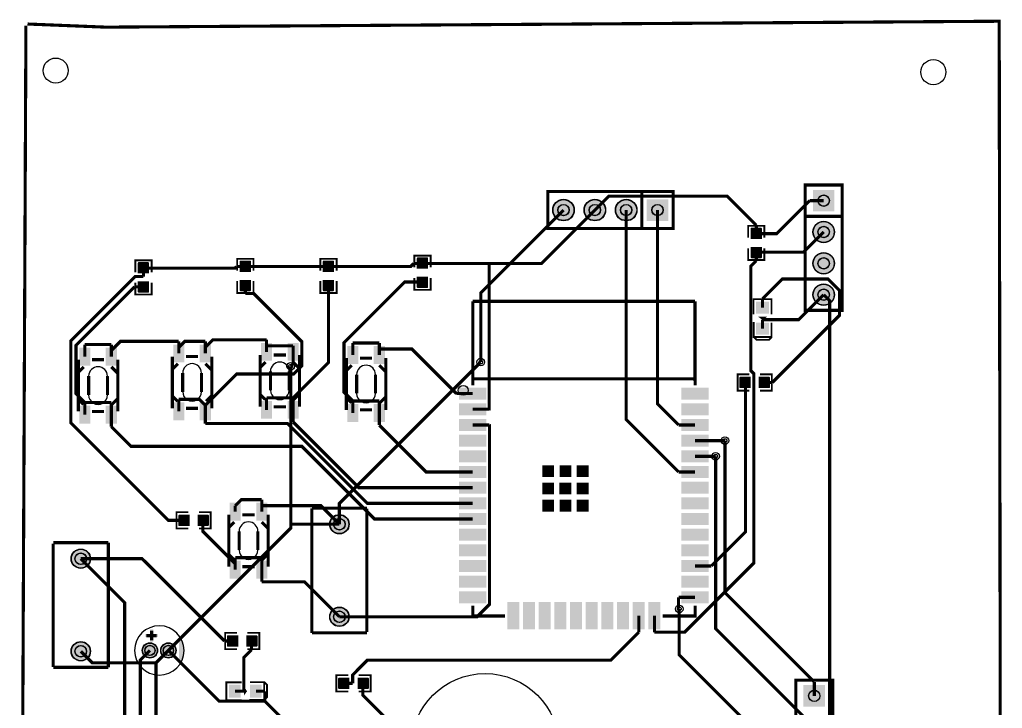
# Model space of a CAD drawing. Header units: millimetres. Extents: x -0.5 to 79.1, y -84.2 to 0.4.
# Drawn here: x -0.5 to 79.1, y -55.5 to 0.4 of the extents above; entities that cross this region are included whole.
import ezdxf

# ---------------------------------------------------------------- set-up
doc = ezdxf.new("R2010")
doc.units = ezdxf.units.MM
for name, color, linetype, true_color in [('BoardOutLine', 7, 'Continuous', 0xff00ff), ('BottomLayer', 7, 'Continuous', 0x0000ff), ('BottomSolderMaskLayer', 7, 'Continuous', 0xaa00ff), ('Document', 7, 'Continuous', 0xffffff), ('Hole', 7, 'Continuous', 0x222222), ('Multi-Layer', 7, 'Continuous', 0xc0c0c0), ('TopLayer', 7, 'Continuous', 0xff0000), ('TopPasteMaskLayer', 7, 'Continuous', 0x808080), ('TopSilkLayer', 7, 'Continuous', 0xffcc00), ('TopSolderMaskLayer', 7, 'Continuous', 0x800080)]:
    doc.layers.add(name, color=color, linetype=linetype, true_color=true_color)

msp = doc.modelspace()

# ---------------------------------------------------------------- hatches: boundary and pattern name
at = {"layer": 'BottomSolderMaskLayer'}
for points in [[(65.519, -13.437), (65.519, -15.188), (63.768, -15.188), (63.768, -13.437)], [(42.686, -15.075, 1), (44.436, -15.075, 1)], [(45.226, -15.075, 1), (46.976, -15.075, 1)], [(47.766, -15.075, 1), (49.516, -15.075, 1)], [(52.057, -15.95), (50.306, -15.95), (50.306, -14.199), (52.057, -14.199)], [(63.768, -16.853, 1), (65.519, -16.853, 1)], [(63.768, -19.393, 1), (65.519, -19.393, 1)], [(63.768, -21.933, 1), (65.519, -21.933, 1)], [(24.613, -40.535, 1), (26.187, -40.535, 1)], [(3.658, -43.329, 1), (5.232, -43.329, 1)], [(24.613, -48.035, 1), (26.187, -48.035, 1)], [(3.658, -50.829, 1), (5.232, -50.829, 1)], [(9.42, -50.762, 1), (10.67, -50.762, 1)], [(10.92, -50.762, 1), (12.17, -50.762, 1)], [(64.757, -53.57), (64.757, -55.32), (63.006, -55.32), (63.006, -53.57)]]:
    msp.add_hatch(color=256, dxfattribs=at).paths.add_polyline_path(points)
at = {"layer": 'Document'}
for points in [[(10.058, -50.06), (10.058, -49.679), (10.058, -49.044), (10.312, -49.044), (10.312, -50.06)], [(9.677, -49.425), (10.058, -49.425), (10.693, -49.425), (10.693, -49.679), (9.677, -49.679)], [(12.446, -49.746), (12.483, -49.785), (12.519, -49.825), (12.553, -49.867), (12.585, -49.91), (12.615, -49.954), (12.644, -50), (12.67, -50.047), (12.695, -50.094), (12.717, -50.143), (12.738, -50.193), (12.757, -50.243), (12.773, -50.295), (12.787, -50.346), (12.799, -50.399), (12.809, -50.452), (12.817, -50.505), (12.823, -50.558), (12.826, -50.612), (12.827, -50.666), (12.827, -50.889), (12.827, -50.985), (12.826, -51.039), (12.823, -51.093), (12.817, -51.146), (12.809, -51.199), (12.799, -51.252), (12.787, -51.305), (12.773, -51.356), (12.757, -51.408), (12.738, -51.458), (12.717, -51.508), (12.695, -51.557), (12.67, -51.604), (12.644, -51.651), (12.615, -51.697), (12.585, -51.741), (12.553, -51.784), (12.519, -51.826), (12.483, -51.866), (12.446, -51.905)]]:
    msp.add_hatch(color=256, dxfattribs=at).paths.add_polyline_path(points)
at = {"layer": 'Multi-Layer'}
for points in [[(65.493, -13.463), (65.493, -15.163), (63.793, -15.163), (63.793, -13.463)], [(42.711, -15.075, 1), (44.411, -15.075, 1)], [(45.251, -15.075, 1), (46.951, -15.075, 1)], [(47.791, -15.075, 1), (49.491, -15.075, 1)], [(52.031, -15.925), (50.331, -15.925), (50.331, -14.225), (52.031, -14.225)], [(63.793, -16.853, 1), (65.493, -16.853, 1)], [(63.793, -19.393, 1), (65.493, -19.393, 1)], [(63.793, -21.933, 1), (65.493, -21.933, 1)], [(24.638, -40.535, 1), (26.162, -40.535, 1)], [(3.683, -43.329, 1), (5.207, -43.329, 1)], [(24.638, -48.035, 1), (26.162, -48.035, 1)], [(3.683, -50.829, 1), (5.207, -50.829, 1)], [(9.445, -50.762, 1), (10.645, -50.762, 1)], [(10.945, -50.762, 1), (12.145, -50.762, 1)], [(64.731, -53.595), (64.731, -55.295), (63.031, -55.295), (63.031, -53.595)]]:
    msp.add_hatch(color=256, dxfattribs=at).paths.add_polyline_path(points)
at = {"layer": 'TopLayer'}
for points in [[(58.75, -17.392), (59.614, -17.392), (59.614, -16.585), (58.75, -16.585)], [(58.75, -18.092), (59.614, -18.092), (59.614, -18.898), (58.75, -18.898)], [(31.699, -19.805), (32.563, -19.805), (32.563, -18.998), (31.699, -18.998)], [(9.093, -20.186), (9.957, -20.186), (9.957, -19.379), (9.093, -19.379)], [(17.348, -20.059), (18.212, -20.059), (18.212, -19.252), (17.348, -19.252)], [(24.079, -20.059), (24.943, -20.059), (24.943, -19.252), (24.079, -19.252)], [(31.699, -20.505), (32.563, -20.505), (32.563, -21.311), (31.699, -21.311)], [(9.093, -20.886), (9.957, -20.886), (9.957, -21.692), (9.093, -21.692)], [(17.348, -20.759), (18.212, -20.759), (18.212, -21.565), (17.348, -21.565)], [(24.079, -20.759), (24.943, -20.759), (24.943, -21.565), (24.079, -21.565)], [(60.19, -23.438), (59.19, -23.438), (59.19, -22.538), (60.19, -22.538)], [(60.19, -25.138), (59.19, -25.138), (59.19, -24.238), (60.19, -24.238)], [(4.342, -26.249), (5.192, -26.249), (5.192, -27.649), (4.342, -27.649)], [(6.492, -26.249), (7.342, -26.249), (7.342, -27.649), (6.492, -27.649)], [(11.962, -25.995), (12.812, -25.995), (12.812, -27.395), (11.962, -27.395)], [(14.112, -25.995), (14.962, -25.995), (14.962, -27.395), (14.112, -27.395)], [(19.074, -25.868), (19.924, -25.868), (19.924, -27.268), (19.074, -27.268)], [(21.224, -25.868), (22.074, -25.868), (22.074, -27.268), (21.224, -27.268)], [(26.059, -26.122), (26.909, -26.122), (26.909, -27.522), (26.059, -27.522)], [(28.209, -26.122), (29.059, -26.122), (29.059, -27.522), (28.209, -27.522)], [(58.705, -29.477), (58.705, -28.613), (57.899, -28.613), (57.899, -29.477)], [(59.405, -29.477), (59.405, -28.613), (60.212, -28.613), (60.212, -29.477)], [(37.262, -29.473), (37.262, -30.423), (35.162, -30.423), (35.162, -29.473)], [(55.262, -29.473), (55.262, -30.423), (53.162, -30.423), (53.162, -29.473)], [(4.342, -30.949), (5.192, -30.949), (5.192, -32.349), (4.342, -32.349)], [(6.492, -30.949), (7.342, -30.949), (7.342, -32.349), (6.492, -32.349)], [(11.962, -30.695), (12.812, -30.695), (12.812, -32.095), (11.962, -32.095)], [(14.112, -30.695), (14.962, -30.695), (14.962, -32.095), (14.112, -32.095)], [(19.074, -30.568), (19.924, -30.568), (19.924, -31.968), (19.074, -31.968)], [(21.224, -30.568), (22.074, -30.568), (22.074, -31.968), (21.224, -31.968)], [(26.059, -30.822), (26.909, -30.822), (26.909, -32.222), (26.059, -32.222)], [(28.209, -30.822), (29.059, -30.822), (29.059, -32.222), (28.209, -32.222)], [(37.262, -30.743), (37.262, -31.693), (35.162, -31.693), (35.162, -30.743)], [(55.262, -30.743), (55.262, -31.693), (53.162, -31.693), (53.162, -30.743)], [(37.262, -32.013), (37.262, -32.963), (35.162, -32.963), (35.162, -32.013)], [(55.262, -32.013), (55.262, -32.963), (53.162, -32.963), (53.162, -32.013)], [(37.262, -33.283), (37.262, -34.233), (35.162, -34.233), (35.162, -33.283)], [(55.262, -33.283), (55.262, -34.233), (53.162, -34.233), (53.162, -33.283)], [(37.262, -34.553), (37.262, -35.503), (35.162, -35.503), (35.162, -34.553)], [(55.262, -34.553), (55.262, -35.503), (53.162, -35.503), (53.162, -34.553)], [(37.262, -35.823), (37.262, -36.773), (35.162, -36.773), (35.162, -35.823)], [(41.862, -36.679), (41.862, -35.779), (42.762, -35.779), (42.762, -36.679)], [(43.262, -36.679), (43.262, -35.779), (44.162, -35.779), (44.162, -36.679)], [(44.662, -36.679), (44.662, -35.779), (45.562, -35.779), (45.562, -36.679)], [(55.262, -35.823), (55.262, -36.773), (53.162, -36.773), (53.162, -35.823)], [(37.262, -37.093), (37.262, -38.043), (35.162, -38.043), (35.162, -37.093)], [(41.862, -38.079), (41.862, -37.179), (42.762, -37.179), (42.762, -38.079)], [(43.262, -38.079), (43.262, -37.179), (44.162, -37.179), (44.162, -38.079)], [(44.662, -38.079), (44.662, -37.179), (45.562, -37.179), (45.562, -38.079)], [(55.262, -37.093), (55.262, -38.043), (53.162, -38.043), (53.162, -37.093)], [(16.534, -38.822), (17.384, -38.822), (17.384, -40.222), (16.534, -40.222)], [(18.684, -38.822), (19.534, -38.822), (19.534, -40.222), (18.684, -40.222)], [(37.262, -38.363), (37.262, -39.313), (35.162, -39.313), (35.162, -38.363)], [(41.862, -39.479), (41.862, -38.579), (42.762, -38.579), (42.762, -39.479)], [(43.262, -39.479), (43.262, -38.579), (44.162, -38.579), (44.162, -39.479)], [(44.662, -39.479), (44.662, -38.579), (45.562, -38.579), (45.562, -39.479)], [(55.262, -38.363), (55.262, -39.313), (53.162, -39.313), (53.162, -38.363)], [(13.239, -40.653), (13.239, -39.789), (12.433, -39.789), (12.433, -40.653)], [(13.939, -40.653), (13.939, -39.789), (14.746, -39.789), (14.746, -40.653)], [(37.262, -39.633), (37.262, -40.583), (35.162, -40.583), (35.162, -39.633)], [(55.262, -39.633), (55.262, -40.583), (53.162, -40.583), (53.162, -39.633)], [(37.262, -40.903), (37.262, -41.853), (35.162, -41.853), (35.162, -40.903)], [(55.262, -40.903), (55.262, -41.853), (53.162, -41.853), (53.162, -40.903)], [(37.262, -42.173), (37.262, -43.123), (35.162, -43.123), (35.162, -42.173)], [(55.262, -42.173), (55.262, -43.123), (53.162, -43.123), (53.162, -42.173)], [(16.534, -43.522), (17.384, -43.522), (17.384, -44.922), (16.534, -44.922)], [(18.684, -43.522), (19.534, -43.522), (19.534, -44.922), (18.684, -44.922)], [(37.262, -43.443), (37.262, -44.393), (35.162, -44.393), (35.162, -43.443)], [(55.262, -43.443), (55.262, -44.393), (53.162, -44.393), (53.162, -43.443)], [(37.262, -44.713), (37.262, -45.663), (35.162, -45.663), (35.162, -44.713)], [(55.262, -44.713), (55.262, -45.663), (53.162, -45.663), (53.162, -44.713)], [(37.262, -45.983), (37.262, -46.933), (35.162, -46.933), (35.162, -45.983)], [(55.262, -45.983), (55.262, -46.933), (53.162, -46.933), (53.162, -45.983)], [(39.972, -46.903), (39.972, -49.003), (39.022, -49.003), (39.022, -46.903)], [(41.242, -46.903), (41.242, -49.003), (40.292, -49.003), (40.292, -46.903)], [(42.512, -46.903), (42.512, -49.003), (41.562, -49.003), (41.562, -46.903)], [(43.782, -46.903), (43.782, -49.003), (42.832, -49.003), (42.832, -46.903)], [(45.052, -46.903), (45.052, -49.003), (44.102, -49.003), (44.102, -46.903)], [(46.322, -46.903), (46.322, -49.003), (45.372, -49.003), (45.372, -46.903)], [(47.592, -46.903), (47.592, -49.003), (46.642, -49.003), (46.642, -46.903)], [(48.862, -46.903), (48.862, -49.003), (47.912, -49.003), (47.912, -46.903)], [(50.132, -46.903), (50.132, -49.003), (49.182, -49.003), (49.182, -46.903)], [(51.402, -46.903), (51.402, -49.003), (50.452, -49.003), (50.452, -46.903)], [(17.176, -50.432), (17.176, -49.568), (16.37, -49.568), (16.37, -50.432)], [(17.876, -50.432), (17.876, -49.568), (18.683, -49.568), (18.683, -50.432)], [(26.193, -53.861), (26.193, -52.997), (25.387, -52.997), (25.387, -53.861)], [(26.893, -53.861), (26.893, -52.997), (27.7, -52.997), (27.7, -53.861)], [(17.38, -53.564), (17.38, -54.564), (16.48, -54.564), (16.48, -53.564)], [(19.08, -53.564), (19.08, -54.564), (18.18, -54.564), (18.18, -53.564)]]:
    msp.add_hatch(color=256, dxfattribs=at).paths.add_polyline_path(points)
at = {"layer": 'TopPasteMaskLayer'}
for points in [[(58.732, -16.547), (58.732, -17.347), (58.782, -17.397), (59.01, -17.397), (59.01, -17.027), (59.34, -17.027), (59.34, -17.397), (59.582, -17.397), (59.632, -17.347), (59.632, -16.547), (59.582, -16.497), (58.782, -16.497)], [(59.632, -18.937), (59.632, -18.137), (59.582, -18.087), (59.354, -18.087), (59.354, -18.457), (59.024, -18.457), (59.024, -18.087), (58.782, -18.087), (58.732, -18.137), (58.732, -18.937), (58.782, -18.987), (59.582, -18.987)], [(31.681, -18.96), (31.681, -19.76), (31.731, -19.81), (31.959, -19.81), (31.959, -19.44), (32.289, -19.44), (32.289, -19.81), (32.531, -19.81), (32.581, -19.76), (32.581, -18.96), (32.531, -18.91), (31.731, -18.91)], [(9.075, -19.341), (9.075, -20.141), (9.125, -20.191), (9.353, -20.191), (9.353, -19.821), (9.683, -19.821), (9.683, -20.191), (9.925, -20.191), (9.975, -20.141), (9.975, -19.341), (9.925, -19.291), (9.125, -19.291)], [(17.33, -19.214), (17.33, -20.014), (17.38, -20.064), (17.608, -20.064), (17.608, -19.694), (17.938, -19.694), (17.938, -20.064), (18.18, -20.064), (18.23, -20.014), (18.23, -19.214), (18.18, -19.164), (17.38, -19.164)], [(24.061, -19.214), (24.061, -20.014), (24.111, -20.064), (24.339, -20.064), (24.339, -19.694), (24.669, -19.694), (24.669, -20.064), (24.911, -20.064), (24.961, -20.014), (24.961, -19.214), (24.911, -19.164), (24.111, -19.164)], [(32.581, -21.35), (32.581, -20.55), (32.531, -20.5), (32.303, -20.5), (32.303, -20.87), (31.973, -20.87), (31.973, -20.5), (31.731, -20.5), (31.681, -20.55), (31.681, -21.35), (31.731, -21.4), (32.531, -21.4)], [(9.975, -21.731), (9.975, -20.931), (9.925, -20.881), (9.697, -20.881), (9.697, -21.251), (9.367, -21.251), (9.367, -20.881), (9.125, -20.881), (9.075, -20.931), (9.075, -21.731), (9.125, -21.781), (9.925, -21.781)], [(18.23, -21.604), (18.23, -20.804), (18.18, -20.754), (17.952, -20.754), (17.952, -21.124), (17.622, -21.124), (17.622, -20.754), (17.38, -20.754), (17.33, -20.804), (17.33, -21.604), (17.38, -21.654), (18.18, -21.654)], [(24.961, -21.604), (24.961, -20.804), (24.911, -20.754), (24.683, -20.754), (24.683, -21.124), (24.353, -21.124), (24.353, -20.754), (24.111, -20.754), (24.061, -20.804), (24.061, -21.604), (24.111, -21.654), (24.911, -21.654)], [(60.19, -23.438), (59.19, -23.438), (59.19, -22.538), (60.19, -22.538)], [(60.19, -25.138), (59.19, -25.138), (59.19, -24.238), (60.19, -24.238)], [(4.342, -26.249), (5.192, -26.249), (5.192, -27.649), (4.342, -27.649)], [(6.492, -26.249), (7.342, -26.249), (7.342, -27.649), (6.492, -27.649)], [(11.962, -25.995), (12.812, -25.995), (12.812, -27.395), (11.962, -27.395)], [(14.112, -25.995), (14.962, -25.995), (14.962, -27.395), (14.112, -27.395)], [(19.074, -25.868), (19.924, -25.868), (19.924, -27.268), (19.074, -27.268)], [(21.224, -25.868), (22.074, -25.868), (22.074, -27.268), (21.224, -27.268)], [(26.059, -26.122), (26.909, -26.122), (26.909, -27.522), (26.059, -27.522)], [(28.209, -26.122), (29.059, -26.122), (29.059, -27.522), (28.209, -27.522)], [(57.86, -29.495), (58.66, -29.495), (58.71, -29.445), (58.71, -29.217), (58.34, -29.217), (58.34, -28.887), (58.71, -28.887), (58.71, -28.645), (58.66, -28.595), (57.86, -28.595), (57.81, -28.645), (57.81, -29.445)], [(60.25, -28.595), (59.45, -28.595), (59.4, -28.645), (59.4, -28.873), (59.77, -28.873), (59.77, -29.203), (59.4, -29.203), (59.4, -29.445), (59.45, -29.495), (60.25, -29.495), (60.3, -29.445), (60.3, -28.645)], [(37.262, -29.473), (37.262, -30.423), (35.162, -30.423), (35.162, -29.473)], [(55.262, -29.473), (55.262, -30.423), (53.162, -30.423), (53.162, -29.473)], [(4.342, -30.949), (5.192, -30.949), (5.192, -32.349), (4.342, -32.349)], [(6.492, -30.949), (7.342, -30.949), (7.342, -32.349), (6.492, -32.349)], [(11.962, -30.695), (12.812, -30.695), (12.812, -32.095), (11.962, -32.095)], [(14.112, -30.695), (14.962, -30.695), (14.962, -32.095), (14.112, -32.095)], [(19.074, -30.568), (19.924, -30.568), (19.924, -31.968), (19.074, -31.968)], [(21.224, -30.568), (22.074, -30.568), (22.074, -31.968), (21.224, -31.968)], [(26.059, -30.822), (26.909, -30.822), (26.909, -32.222), (26.059, -32.222)], [(28.209, -30.822), (29.059, -30.822), (29.059, -32.222), (28.209, -32.222)], [(37.262, -30.743), (37.262, -31.693), (35.162, -31.693), (35.162, -30.743)], [(55.262, -30.743), (55.262, -31.693), (53.162, -31.693), (53.162, -30.743)], [(37.262, -32.013), (37.262, -32.963), (35.162, -32.963), (35.162, -32.013)], [(55.262, -32.013), (55.262, -32.963), (53.162, -32.963), (53.162, -32.013)], [(37.262, -33.283), (37.262, -34.233), (35.162, -34.233), (35.162, -33.283)], [(55.262, -33.283), (55.262, -34.233), (53.162, -34.233), (53.162, -33.283)], [(37.262, -34.553), (37.262, -35.503), (35.162, -35.503), (35.162, -34.553)], [(55.262, -34.553), (55.262, -35.503), (53.162, -35.503), (53.162, -34.553)], [(37.262, -35.823), (37.262, -36.773), (35.162, -36.773), (35.162, -35.823)], [(41.862, -36.679), (41.862, -35.779), (42.762, -35.779), (42.762, -36.679)], [(43.262, -36.679), (43.262, -35.779), (44.162, -35.779), (44.162, -36.679)], [(44.662, -36.679), (44.662, -35.779), (45.562, -35.779), (45.562, -36.679)], [(55.262, -35.823), (55.262, -36.773), (53.162, -36.773), (53.162, -35.823)], [(37.262, -37.093), (37.262, -38.043), (35.162, -38.043), (35.162, -37.093)], [(41.862, -38.079), (41.862, -37.179), (42.762, -37.179), (42.762, -38.079)], [(43.262, -38.079), (43.262, -37.179), (44.162, -37.179), (44.162, -38.079)], [(44.662, -38.079), (44.662, -37.179), (45.562, -37.179), (45.562, -38.079)], [(55.262, -37.093), (55.262, -38.043), (53.162, -38.043), (53.162, -37.093)], [(16.534, -38.822), (17.384, -38.822), (17.384, -40.222), (16.534, -40.222)], [(18.684, -38.822), (19.534, -38.822), (19.534, -40.222), (18.684, -40.222)], [(37.262, -38.363), (37.262, -39.313), (35.162, -39.313), (35.162, -38.363)], [(41.862, -39.479), (41.862, -38.579), (42.762, -38.579), (42.762, -39.479)], [(43.262, -39.479), (43.262, -38.579), (44.162, -38.579), (44.162, -39.479)], [(44.662, -39.479), (44.662, -38.579), (45.562, -38.579), (45.562, -39.479)], [(55.262, -38.363), (55.262, -39.313), (53.162, -39.313), (53.162, -38.363)], [(12.394, -40.671), (13.194, -40.671), (13.244, -40.621), (13.244, -40.393), (12.874, -40.393), (12.874, -40.063), (13.244, -40.063), (13.244, -39.821), (13.194, -39.771), (12.394, -39.771), (12.344, -39.821), (12.344, -40.621)], [(14.784, -39.771), (13.984, -39.771), (13.934, -39.821), (13.934, -40.049), (14.304, -40.049), (14.304, -40.379), (13.934, -40.379), (13.934, -40.621), (13.984, -40.671), (14.784, -40.671), (14.834, -40.621), (14.834, -39.821)], [(37.262, -39.633), (37.262, -40.583), (35.162, -40.583), (35.162, -39.633)], [(55.262, -39.633), (55.262, -40.583), (53.162, -40.583), (53.162, -39.633)], [(37.262, -40.903), (37.262, -41.853), (35.162, -41.853), (35.162, -40.903)], [(55.262, -40.903), (55.262, -41.853), (53.162, -41.853), (53.162, -40.903)], [(37.262, -42.173), (37.262, -43.123), (35.162, -43.123), (35.162, -42.173)], [(55.262, -42.173), (55.262, -43.123), (53.162, -43.123), (53.162, -42.173)], [(16.534, -43.522), (17.384, -43.522), (17.384, -44.922), (16.534, -44.922)], [(18.684, -43.522), (19.534, -43.522), (19.534, -44.922), (18.684, -44.922)], [(37.262, -43.443), (37.262, -44.393), (35.162, -44.393), (35.162, -43.443)], [(55.262, -43.443), (55.262, -44.393), (53.162, -44.393), (53.162, -43.443)], [(37.262, -44.713), (37.262, -45.663), (35.162, -45.663), (35.162, -44.713)], [(55.262, -44.713), (55.262, -45.663), (53.162, -45.663), (53.162, -44.713)], [(37.262, -45.983), (37.262, -46.933), (35.162, -46.933), (35.162, -45.983)], [(55.262, -45.983), (55.262, -46.933), (53.162, -46.933), (53.162, -45.983)], [(39.972, -46.903), (39.972, -49.003), (39.022, -49.003), (39.022, -46.903)], [(41.242, -46.903), (41.242, -49.003), (40.292, -49.003), (40.292, -46.903)], [(42.512, -46.903), (42.512, -49.003), (41.562, -49.003), (41.562, -46.903)], [(43.782, -46.903), (43.782, -49.003), (42.832, -49.003), (42.832, -46.903)], [(45.052, -46.903), (45.052, -49.003), (44.102, -49.003), (44.102, -46.903)], [(46.322, -46.903), (46.322, -49.003), (45.372, -49.003), (45.372, -46.903)], [(47.592, -46.903), (47.592, -49.003), (46.642, -49.003), (46.642, -46.903)], [(48.862, -46.903), (48.862, -49.003), (47.912, -49.003), (47.912, -46.903)], [(50.132, -46.903), (50.132, -49.003), (49.182, -49.003), (49.182, -46.903)], [(51.402, -46.903), (51.402, -49.003), (50.452, -49.003), (50.452, -46.903)], [(16.331, -50.45), (17.131, -50.45), (17.181, -50.4), (17.181, -50.172), (16.811, -50.172), (16.811, -49.842), (17.181, -49.842), (17.181, -49.6), (17.131, -49.55), (16.331, -49.55), (16.281, -49.6), (16.281, -50.4)], [(18.721, -49.55), (17.921, -49.55), (17.871, -49.6), (17.871, -49.828), (18.241, -49.828), (18.241, -50.158), (17.871, -50.158), (17.871, -50.4), (17.921, -50.45), (18.721, -50.45), (18.771, -50.4), (18.771, -49.6)], [(25.348, -53.879), (26.148, -53.879), (26.198, -53.829), (26.198, -53.601), (25.828, -53.601), (25.828, -53.271), (26.198, -53.271), (26.198, -53.029), (26.148, -52.979), (25.348, -52.979), (25.298, -53.029), (25.298, -53.829)], [(27.738, -52.979), (26.938, -52.979), (26.888, -53.029), (26.888, -53.257), (27.258, -53.257), (27.258, -53.587), (26.888, -53.587), (26.888, -53.829), (26.938, -53.879), (27.738, -53.879), (27.788, -53.829), (27.788, -53.029)], [(17.38, -53.564), (17.38, -54.564), (16.48, -54.564), (16.48, -53.564)], [(19.08, -53.564), (19.08, -54.564), (18.18, -54.564), (18.18, -53.564)]]:
    msp.add_hatch(color=256, dxfattribs=at).paths.add_polyline_path(points)
at = {"layer": 'TopSilkLayer'}
for points in [[(60.05, -23.728), (59.33, -23.718), (59.69, -23.978)], [(12.395, -51.962), (12.435, -51.916), (12.473, -51.868), (12.51, -51.819), (12.545, -51.769), (12.579, -51.718), (12.61, -51.666), (12.64, -51.613), (12.668, -51.558), (12.694, -51.503), (12.718, -51.447), (12.741, -51.39), (12.761, -51.332), (12.78, -51.274), (12.796, -51.215), (12.81, -51.156), (12.823, -51.096), (12.833, -51.036), (12.841, -50.975), (12.848, -50.915), (12.852, -50.854), (12.854, -50.793), (12.854, -50.731), (12.852, -50.67), (12.848, -50.609), (12.841, -50.549), (12.833, -50.488), (12.823, -50.428), (12.81, -50.368), (12.796, -50.309), (12.78, -50.25), (12.761, -50.191), (12.741, -50.134), (12.718, -50.077), (12.694, -50.021), (12.668, -49.966), (12.64, -49.911), (12.61, -49.858), (12.579, -49.806), (12.545, -49.755), (12.51, -49.705), (12.473, -49.656), (12.435, -49.608), (12.395, -49.562)], [(17.67, -53.704), (17.66, -54.424), (17.92, -54.064)]]:
    msp.add_hatch(color=256, dxfattribs=at).paths.add_polyline_path(points)
at = {"layer": 'TopSolderMaskLayer'}
for points in [[(65.519, -13.437), (65.519, -15.188), (63.768, -15.188), (63.768, -13.437)], [(42.686, -15.075, 1), (44.436, -15.075, 1)], [(45.226, -15.075, 1), (46.976, -15.075, 1)], [(47.766, -15.075, 1), (49.516, -15.075, 1)], [(52.057, -15.95), (50.306, -15.95), (50.306, -14.199), (52.057, -14.199)], [(58.723, -17.416), (59.641, -17.416), (59.641, -16.562), (58.723, -16.562)], [(63.768, -16.853, 1), (65.519, -16.853, 1)], [(58.723, -18.068), (59.641, -18.068), (59.641, -18.922), (58.723, -18.922)], [(31.672, -19.829), (32.59, -19.829), (32.59, -18.975), (31.672, -18.975)], [(63.768, -19.393, 1), (65.519, -19.393, 1)], [(9.066, -20.21), (9.984, -20.21), (9.984, -19.356), (9.066, -19.356)], [(17.321, -20.083), (18.239, -20.083), (18.239, -19.229), (17.321, -19.229)], [(24.052, -20.083), (24.97, -20.083), (24.97, -19.229), (24.052, -19.229)], [(31.672, -20.481), (32.59, -20.481), (32.59, -21.335), (31.672, -21.335)], [(9.066, -20.862), (9.984, -20.862), (9.984, -21.716), (9.066, -21.716)], [(17.321, -20.735), (18.239, -20.735), (18.239, -21.589), (17.321, -21.589)], [(24.052, -20.735), (24.97, -20.735), (24.97, -21.589), (24.052, -21.589)], [(63.768, -21.933, 1), (65.519, -21.933, 1)], [(60.216, -23.463), (59.165, -23.463), (59.165, -22.512), (60.216, -22.512)], [(60.216, -25.163), (59.165, -25.163), (59.165, -24.212), (60.216, -24.212)], [(4.317, -26.224), (5.217, -26.224), (5.217, -27.674), (4.317, -27.674)], [(6.467, -26.224), (7.367, -26.224), (7.367, -27.674), (6.467, -27.674)], [(11.937, -25.97), (12.837, -25.97), (12.837, -27.42), (11.937, -27.42)], [(14.087, -25.97), (14.987, -25.97), (14.987, -27.42), (14.087, -27.42)], [(19.049, -25.843), (19.95, -25.843), (19.95, -27.293), (19.049, -27.293)], [(21.199, -25.843), (22.099, -25.843), (22.099, -27.293), (21.199, -27.293)], [(26.034, -26.097), (26.935, -26.097), (26.935, -27.547), (26.034, -27.547)], [(28.184, -26.097), (29.084, -26.097), (29.084, -27.547), (28.184, -27.547)], [(58.731, -29.502), (58.731, -28.588), (57.873, -28.588), (57.873, -29.502)], [(59.38, -29.502), (59.38, -28.588), (60.237, -28.588), (60.237, -29.502)], [(37.318, -29.462), (37.318, -30.435), (35.106, -30.435), (35.106, -29.462)], [(55.318, -29.462), (55.318, -30.435), (53.106, -30.435), (53.106, -29.462)], [(4.317, -30.923), (5.217, -30.923), (5.217, -32.374), (4.317, -32.374)], [(6.467, -30.923), (7.367, -30.923), (7.367, -32.374), (6.467, -32.374)], [(11.937, -30.669), (12.837, -30.669), (12.837, -32.12), (11.937, -32.12)], [(14.087, -30.669), (14.987, -30.669), (14.987, -32.12), (14.087, -32.12)], [(19.049, -30.542), (19.95, -30.542), (19.95, -31.993), (19.049, -31.993)], [(21.199, -30.542), (22.099, -30.542), (22.099, -31.993), (21.199, -31.993)], [(26.034, -30.796), (26.935, -30.796), (26.935, -32.247), (26.034, -32.247)], [(28.184, -30.796), (29.084, -30.796), (29.084, -32.247), (28.184, -32.247)], [(37.318, -30.732), (37.318, -31.705), (35.106, -31.705), (35.106, -30.732)], [(55.318, -30.732), (55.318, -31.705), (53.106, -31.705), (53.106, -30.732)], [(37.318, -32.002), (37.318, -32.975), (35.106, -32.975), (35.106, -32.002)], [(55.318, -32.002), (55.318, -32.975), (53.106, -32.975), (53.106, -32.002)], [(37.318, -33.272), (37.318, -34.245), (35.106, -34.245), (35.106, -33.272)], [(55.318, -33.272), (55.318, -34.245), (53.106, -34.245), (53.106, -33.272)], [(37.318, -34.542), (37.318, -35.515), (35.106, -35.515), (35.106, -34.542)], [(55.318, -34.542), (55.318, -35.515), (53.106, -35.515), (53.106, -34.542)], [(37.318, -35.812), (37.318, -36.785), (35.106, -36.785), (35.106, -35.812)], [(41.837, -36.705), (41.837, -35.754), (42.787, -35.754), (42.787, -36.705)], [(43.237, -36.705), (43.237, -35.754), (44.188, -35.754), (44.188, -36.705)], [(44.637, -36.705), (44.637, -35.754), (45.588, -35.754), (45.588, -36.705)], [(55.318, -35.812), (55.318, -36.785), (53.106, -36.785), (53.106, -35.812)], [(37.318, -37.082), (37.318, -38.055), (35.106, -38.055), (35.106, -37.082)], [(41.837, -38.105), (41.837, -37.154), (42.787, -37.154), (42.787, -38.105)], [(43.236, -38.105), (43.236, -37.154), (44.187, -37.154), (44.187, -38.105)], [(44.637, -38.105), (44.637, -37.154), (45.588, -37.154), (45.588, -38.105)], [(55.318, -37.082), (55.318, -38.055), (53.106, -38.055), (53.106, -37.082)], [(16.509, -38.797), (17.409, -38.797), (17.409, -40.247), (16.509, -40.247)], [(18.659, -38.797), (19.559, -38.797), (19.559, -40.247), (18.659, -40.247)], [(37.318, -38.352), (37.318, -39.325), (35.106, -39.325), (35.106, -38.352)], [(41.837, -39.505), (41.837, -38.554), (42.787, -38.554), (42.787, -39.505)], [(43.237, -39.505), (43.237, -38.554), (44.188, -38.554), (44.188, -39.505)], [(44.637, -39.505), (44.637, -38.554), (45.588, -38.554), (45.588, -39.505)], [(55.318, -38.352), (55.318, -39.325), (53.106, -39.325), (53.106, -38.352)], [(13.264, -40.678), (13.264, -39.764), (12.407, -39.764), (12.407, -40.678)], [(13.914, -40.678), (13.914, -39.764), (14.771, -39.764), (14.771, -40.678)], [(24.613, -40.535, 1), (26.187, -40.535, 1)], [(37.318, -39.622), (37.318, -40.595), (35.106, -40.595), (35.106, -39.622)], [(55.318, -39.622), (55.318, -40.595), (53.106, -40.595), (53.106, -39.622)], [(37.318, -40.892), (37.318, -41.865), (35.106, -41.865), (35.106, -40.892)], [(55.318, -40.892), (55.318, -41.865), (53.106, -41.865), (53.106, -40.892)], [(37.318, -42.162), (37.318, -43.135), (35.106, -43.135), (35.106, -42.162)], [(55.318, -42.162), (55.318, -43.135), (53.106, -43.135), (53.106, -42.162)], [(3.658, -43.329, 1), (5.232, -43.329, 1)], [(16.509, -43.497), (17.409, -43.497), (17.409, -44.947), (16.509, -44.947)], [(18.659, -43.497), (19.559, -43.497), (19.559, -44.947), (18.659, -44.947)], [(37.318, -43.432), (37.318, -44.405), (35.106, -44.405), (35.106, -43.432)], [(55.318, -43.432), (55.318, -44.405), (53.106, -44.405), (53.106, -43.432)], [(37.318, -44.702), (37.318, -45.675), (35.106, -45.675), (35.106, -44.702)], [(55.318, -44.702), (55.318, -45.675), (53.106, -45.675), (53.106, -44.702)], [(37.318, -45.972), (37.318, -46.945), (35.106, -46.945), (35.106, -45.972)], [(55.318, -45.972), (55.318, -46.945), (53.106, -46.945), (53.106, -45.972)], [(39.984, -46.847), (39.984, -49.06), (39.011, -49.06), (39.011, -46.847)], [(41.254, -46.847), (41.254, -49.06), (40.281, -49.06), (40.281, -46.847)], [(42.524, -46.847), (42.524, -49.06), (41.551, -49.06), (41.551, -46.847)], [(43.794, -46.847), (43.794, -49.06), (42.821, -49.06), (42.821, -46.847)], [(45.064, -46.847), (45.064, -49.06), (44.091, -49.06), (44.091, -46.847)], [(46.334, -46.847), (46.334, -49.06), (45.361, -49.06), (45.361, -46.847)], [(47.604, -46.847), (47.604, -49.06), (46.631, -49.06), (46.631, -46.847)], [(48.874, -46.847), (48.874, -49.06), (47.901, -49.06), (47.901, -46.847)], [(50.144, -46.847), (50.144, -49.06), (49.171, -49.06), (49.171, -46.847)], [(51.414, -46.847), (51.414, -49.06), (50.441, -49.06), (50.441, -46.847)], [(24.613, -48.035, 1), (26.187, -48.035, 1)], [(3.658, -50.829, 1), (5.232, -50.829, 1)], [(9.42, -50.762, 1), (10.67, -50.762, 1)], [(10.92, -50.762, 1), (12.17, -50.762, 1)], [(17.201, -50.457), (17.201, -49.543), (16.344, -49.543), (16.344, -50.457)], [(17.851, -50.457), (17.851, -49.543), (18.708, -49.543), (18.708, -50.457)], [(26.218, -53.886), (26.218, -52.972), (25.361, -52.972), (25.361, -53.886)], [(26.868, -53.886), (26.868, -52.972), (27.725, -52.972), (27.725, -53.886)], [(17.403, -53.536), (17.403, -54.592), (16.457, -54.592), (16.457, -53.536)], [(19.103, -53.536), (19.103, -54.592), (18.157, -54.592), (18.157, -53.536)], [(64.757, -53.57), (64.757, -55.32), (63.006, -55.32), (63.006, -53.57)]]:
    msp.add_hatch(color=256, dxfattribs=at).paths.add_polyline_path(points)

# ---------------------------------------------------------------- linework, layer by layer
at = {"layer": 'BoardOutLine', "const_width": 0.254}
msp.add_lwpolyline([(0.127, 0), (6.477, -0.254), (78.867, 0.226), (78.994, -84.074), (72.644, -84.074), (25.908, -84.074), (20.574, -84.074), (-0.381, -83.947), (0, -0.127)], dxfattribs=at)
at = {"layer": 'BottomLayer', "const_width": 0.254}
for points in [[(43.561, -15.075), (36.855, -21.781), (36.855, -27.395)], [(64.643, -21.933), (65.129, -22.418), (65.129, -58.278), (63.881, -59.525)], [(21.458, -40.535), (21.458, -27.738)], [(36.855, -27.395), (25.4, -38.85), (25.4, -40.535)], [(63.881, -53.316), (56.642, -46.076), (56.642, -33.758)], [(63.881, -56.985), (55.888, -48.992), (55.888, -35.028)], [(11.545, -50.762), (21.458, -40.849), (21.458, -40.535)], [(21.458, -40.535), (25.4, -40.535)], [(8.001, -63.086), (8.001, -46.885), (4.445, -43.329)], [(63.881, -62.065), (52.941, -51.125), (52.941, -47.394)], [(5.461, -63.076), (7.072, -64.687), (8.544, -64.687), (9.271, -63.959), (9.271, -51.536), (10.045, -50.762)], [(10.541, -63.086), (10.541, -51.766), (11.545, -50.762)], [(63.881, -54.445), (63.881, -53.316)]]:
    msp.add_lwpolyline(points, dxfattribs=at)
at = {"layer": 'BottomSolderMaskLayer'}
for centre, radius in [((43.561, -15.075), 0.875), ((46.101, -15.075), 0.875), ((48.641, -15.075), 0.875), ((64.643, -14.313), 0.463), ((43.561, -15.075), 0.463), ((46.101, -15.075), 0.463), ((48.641, -15.075), 0.463), ((51.181, -15.075), 0.463), ((64.643, -16.853), 0.875), ((64.643, -16.853), 0.463), ((64.643, -19.393), 0.875), ((64.643, -19.393), 0.463), ((64.643, -21.933), 0.875), ((64.643, -21.933), 0.463), ((25.4, -40.535), 0.787), ((25.4, -40.535), 0.472), ((4.445, -43.329), 0.787), ((4.445, -43.329), 0.472), ((25.4, -48.035), 0.787), ((25.4, -48.035), 0.472), ((4.445, -50.829), 0.787), ((10.045, -50.762), 0.625), ((11.545, -50.762), 0.625), ((4.445, -50.829), 0.472), ((10.045, -50.762), 0.417), ((11.545, -50.762), 0.417), ((63.881, -54.445), 0.463)]:
    msp.add_circle(centre, radius, dxfattribs=at)
at = {"layer": 'Document'}
msp.add_circle((35.433, -29.687), 0.4, dxfattribs=at)
at = {"layer": 'Hole'}
for centre in [(21.458, -27.738), (36.855, -27.395), (56.642, -33.758), (55.888, -35.028), (52.941, -47.394)]:
    msp.add_circle(centre, 0.153, dxfattribs=at)
at = {"layer": 'Multi-Layer'}
for centre, radius in [((2.413, -3.772), 1.016), ((73.533, -3.899), 1.016), ((43.561, -15.075), 0.85), ((46.101, -15.075), 0.85), ((48.641, -15.075), 0.85), ((64.643, -14.313), 0.45), ((43.561, -15.075), 0.45), ((46.101, -15.075), 0.45), ((48.641, -15.075), 0.45), ((51.181, -15.075), 0.45), ((64.643, -16.853), 0.85), ((64.643, -16.853), 0.45), ((64.643, -19.393), 0.85), ((64.643, -19.393), 0.45), ((64.643, -21.933), 0.85), ((64.643, -21.933), 0.45), ((21.458, -27.738), 0.305), ((36.855, -27.395), 0.305), ((56.642, -33.758), 0.305), ((55.888, -35.028), 0.305), ((25.4, -40.535), 0.762), ((25.4, -40.535), 0.457), ((4.445, -43.329), 0.762), ((4.445, -43.329), 0.457), ((25.4, -48.035), 0.762), ((25.4, -48.035), 0.457), ((52.941, -47.394), 0.305), ((4.445, -50.829), 0.762), ((10.045, -50.762), 0.6), ((11.545, -50.762), 0.6), ((4.445, -50.829), 0.457), ((10.045, -50.762), 0.4), ((11.545, -50.762), 0.4), ((63.881, -54.445), 0.45)]:
    msp.add_circle(centre, radius, dxfattribs=at)
at = {"layer": 'TopLayer', "const_width": 0.254}
for points in [[(59.182, -16.306), (56.819, -13.943), (47.233, -13.943), (46.101, -15.075)], [(63.514, -14.313), (60.838, -16.989), (59.182, -16.989)], [(64.643, -14.313), (63.514, -14.313)], [(46.101, -15.075), (41.774, -19.402), (37.543, -19.402)], [(48.641, -15.075), (48.641, -32.056), (52.883, -36.298)], [(51.181, -15.075), (51.181, -30.786), (52.883, -32.488)], [(59.182, -16.989), (59.182, -16.306)], [(64.643, -16.853), (63.001, -18.495), (59.182, -18.495)], [(50.927, -49.282), (53.38, -49.282), (58.986, -43.677), (58.986, -28.332), (58.741, -28.087), (58.741, -19.618), (59.182, -19.178)], [(59.182, -18.495), (59.182, -19.178)], [(17.069, -19.656), (16.942, -19.783), (9.525, -19.783)], [(9.525, -19.783), (9.525, -20.465)], [(17.424, -19.656), (17.069, -19.656)], [(17.424, -19.656), (17.78, -19.656)], [(17.78, -19.656), (24.511, -19.656)], [(24.511, -19.656), (31.166, -19.656), (31.42, -19.402)], [(32.131, -19.402), (31.42, -19.402)], [(37.543, -19.402), (32.131, -19.402)], [(37.541, -31.218), (37.543, -31.217), (37.543, -19.402)], [(9.525, -20.465), (8.843, -20.465), (3.642, -25.666), (3.642, -32.326), (11.536, -40.221), (12.836, -40.221)], [(60.491, -29.045), (65.928, -23.608), (65.928, -21.599), (64.992, -20.663), (61.286, -20.663), (59.69, -22.259)], [(8.814, -21.289), (4.061, -26.042), (4.061, -29.964), (4.767, -30.67)], [(9.525, -21.289), (8.814, -21.289)], [(17.78, -21.162), (17.78, -21.845)], [(21.649, -30.289), (24.511, -27.427), (24.511, -21.162)], [(32.131, -20.908), (30.694, -20.908), (25.778, -25.824), (25.778, -29.837), (26.484, -30.543)], [(14.537, -30.905), (17.081, -28.362), (21.701, -28.362), (22.355, -27.708), (22.355, -25.737), (18.462, -21.845), (17.78, -21.845)], [(59.69, -23.959), (62.617, -23.959), (64.643, -21.933)], [(59.69, -22.988), (59.69, -22.259)], [(59.69, -24.688), (59.69, -23.959)], [(14.537, -26.205), (15.153, -25.589), (19.499, -25.589)], [(19.499, -26.078), (19.499, -25.589)], [(4.767, -25.97), (6.917, -25.97)], [(4.767, -26.949), (4.767, -25.97)], [(6.917, -26.459), (7.66, -25.716), (12.387, -25.716)], [(6.917, -26.459), (6.917, -25.97)], [(12.387, -26.205), (12.387, -25.716)], [(12.387, -26.205), (12.877, -25.716), (14.537, -25.716)], [(12.387, -26.695), (12.387, -26.205)], [(14.537, -26.205), (14.537, -25.716)], [(14.537, -26.695), (14.537, -26.205)], [(19.499, -26.568), (19.499, -26.078)], [(19.499, -26.078), (21.649, -26.078)], [(21.649, -26.568), (21.649, -26.078)], [(26.484, -25.843), (28.634, -25.843)], [(26.484, -26.822), (26.484, -25.843)], [(28.634, -26.332), (28.634, -25.843)], [(28.634, -26.822), (28.634, -26.332)], [(28.634, -26.332), (31.267, -26.332), (34.592, -29.658)], [(6.917, -26.949), (6.917, -26.459)], [(21.649, -26.568), (21.649, -27.547)], [(21.458, -27.738), (21.649, -27.547)], [(34.592, -29.658), (36.855, -27.395)], [(55.542, -43.918), (58.302, -41.158), (58.302, -29.045)], [(59.808, -29.045), (60.491, -29.045)], [(19.499, -30.289), (21.649, -30.289)], [(19.499, -31.268), (19.499, -30.289)], [(21.649, -30.778), (21.649, -30.289)], [(34.592, -29.658), (34.883, -29.948)], [(36.212, -29.948), (34.883, -29.948)], [(4.767, -30.67), (6.917, -30.67)], [(4.767, -31.649), (4.767, -30.67)], [(6.917, -31.649), (6.917, -30.67)], [(12.387, -31.395), (12.387, -30.416)], [(12.387, -30.416), (14.047, -30.416), (14.537, -30.905)], [(14.537, -31.395), (14.537, -30.905)], [(21.649, -31.268), (21.649, -30.778)], [(26.484, -30.543), (28.634, -30.543)], [(26.484, -31.522), (26.484, -30.543)], [(28.634, -31.522), (28.634, -30.543)], [(6.917, -31.649), (6.917, -32.628)], [(14.537, -31.395), (14.537, -32.374)], [(21.649, -31.268), (21.649, -32.247)], [(28.634, -31.522), (28.634, -32.501)], [(36.212, -31.218), (37.541, -31.218)], [(36.212, -40.108), (28.245, -40.108), (22.363, -34.227), (8.515, -34.227), (6.917, -32.628)], [(36.212, -38.838), (27.663, -38.838), (21.199, -32.374), (14.537, -32.374)], [(34.883, -37.568), (26.97, -37.568), (21.649, -32.247)], [(37.541, -32.488), (37.569, -32.516), (37.569, -47.023), (36.557, -48.035), (25.4, -48.035)], [(36.212, -36.298), (32.431, -36.298), (28.634, -32.501)], [(36.212, -32.488), (37.541, -32.488)], [(54.212, -32.488), (52.883, -32.488)], [(54.212, -33.758), (56.642, -33.758)], [(54.212, -35.028), (55.888, -35.028)], [(54.212, -36.298), (52.883, -36.298)], [(36.212, -37.568), (34.883, -37.568)], [(16.959, -39.032), (17.449, -38.543), (19.109, -38.543)], [(16.959, -39.522), (16.959, -39.032)], [(19.109, -39.032), (19.109, -38.543)], [(19.109, -39.522), (19.109, -39.032)], [(19.109, -39.032), (23.897, -39.032), (25.4, -40.535)], [(16.959, -43.732), (14.342, -41.116), (14.342, -40.221)], [(16.09, -50), (9.419, -43.329), (4.445, -43.329)], [(16.959, -43.243), (19.109, -43.243)], [(16.959, -43.732), (16.959, -43.243)], [(16.959, -44.222), (16.959, -43.732)], [(19.109, -43.732), (19.109, -43.243)], [(19.109, -43.732), (19.109, -44.222)], [(54.212, -43.918), (55.542, -43.918)], [(19.109, -44.222), (19.109, -45.201)], [(19.109, -45.201), (22.566, -45.201), (25.4, -48.035)], [(54.212, -46.458), (52.883, -46.458)], [(52.883, -46.458), (52.883, -47.336), (52.941, -47.394)], [(49.657, -47.954), (49.657, -49.282)], [(50.927, -47.954), (50.927, -49.282)], [(49.657, -49.282), (47.391, -51.548), (27.67, -51.548), (26.472, -52.747), (26.472, -53.429)], [(16.773, -50), (16.09, -50)], [(18.279, -50), (18.279, -50.711)], [(11.545, -50.762), (10.542, -51.765), (5.381, -51.765), (4.445, -50.829)], [(19.359, -54.88), (15.663, -54.88), (11.545, -50.762)], [(18.279, -50.711), (17.659, -51.332), (17.659, -54.064)], [(25.79, -53.429), (26.472, -53.429)], [(27.296, -53.429), (27.296, -54.374), (33.813, -60.891), (46.197, -60.891), (47.498, -62.192)], [(16.93, -54.064), (17.659, -54.064)], [(18.63, -54.064), (19.359, -54.064)], [(19.359, -54.88), (19.359, -54.064)], [(46.228, -62.192), (26.671, -62.192), (19.359, -54.88)]]:
    msp.add_lwpolyline(points, dxfattribs=at)
at = {"layer": 'TopSilkLayer', "const_width": 0.254}
for points in [[(52.451, -16.575), (42.291, -16.575), (42.291, -13.575), (52.451, -13.575), (52.451, -16.575)], [(66.143, -13.043), (66.143, -23.203), (63.143, -23.203), (63.143, -13.043), (66.143, -13.043)], [(65.381, -53.175), (65.381, -63.335), (62.381, -63.335), (62.381, -53.175), (65.381, -53.175)]]:
    msp.add_lwpolyline(points, close=True, dxfattribs=at)
at = {"layer": 'TopSilkLayer'}
for points, const_width in [([(49.911, -16.472), (49.911, -13.678)], 0.254), ([(66.04, -15.583), (63.246, -15.583)], 0.254), ([(58.522, -17.316), (58.522, -16.357), (59.843, -16.357), (59.843, -17.316)], 0.152), ([(58.522, -18.168), (58.522, -19.127), (59.843, -19.127), (59.843, -18.168)], 0.152), ([(8.864, -20.11), (8.864, -19.151), (10.186, -19.151), (10.186, -20.11)], 0.152), ([(17.119, -19.983), (17.119, -19.024), (18.441, -19.024), (18.441, -19.983)], 0.152), ([(23.85, -19.983), (23.85, -19.024), (25.172, -19.024), (25.172, -19.983)], 0.152), ([(31.47, -19.729), (31.47, -18.77), (32.792, -18.77), (32.792, -19.729)], 0.152), ([(31.47, -20.581), (31.47, -21.54), (32.792, -21.54), (32.792, -20.581)], 0.152), ([(8.864, -20.962), (8.864, -21.921), (10.186, -21.921), (10.186, -20.962)], 0.152), ([(17.119, -20.835), (17.119, -21.794), (18.441, -21.794), (18.441, -20.835)], 0.152), ([(23.85, -20.835), (23.85, -21.794), (25.172, -21.794), (25.172, -20.835)], 0.152), ([(58.96, -23.538), (58.96, -22.298), (60.41, -22.298), (60.41, -23.538)], 0.15), ([(36.212, -22.474), (36.212, -28.924)], 0.254), ([(54.212, -22.474), (36.212, -22.474)], 0.254), ([(54.212, -22.474), (54.212, -28.94)], 0.254), ([(60.42, -24.208), (60.42, -25.358), (58.97, -25.358), (58.97, -24.158)], 0.15), ([(60.42, -25.358), (60.42, -25.388), (60.22, -25.588), (59.2, -25.588), (59.17, -25.558), (58.97, -25.358)], 0.15), ([(4.242, -27.199), (4.242, -31.399)], 0.254), ([(6.336, -27.199), (5.348, -27.199)], 0.254), ([(6.336, -27.199), (6.337, -27.2)], 0.254), ([(7.442, -27.199), (7.442, -31.399)], 0.254), ([(11.862, -26.945), (11.862, -31.145)], 0.254), ([(13.956, -26.945), (12.968, -26.945)], 0.254), ([(13.956, -26.945), (13.957, -26.946)], 0.254), ([(15.062, -26.945), (15.062, -31.145)], 0.254), ([(18.974, -26.818), (18.974, -31.018)], 0.254), ([(21.068, -26.818), (20.08, -26.818)], 0.254), ([(21.068, -26.818), (21.069, -26.819)], 0.254), ([(22.174, -26.818), (22.174, -31.018)], 0.254), ([(25.959, -27.072), (25.959, -31.272)], 0.254), ([(28.053, -27.072), (27.065, -27.072)], 0.254), ([(28.053, -27.072), (28.054, -27.073)], 0.254), ([(29.159, -27.072), (29.159, -31.272)], 0.254), ([(4.691, -27.779), (4.242, -28.229)], 0.254), ([(6.916, -27.779), (7.442, -28.305)], 0.254), ([(12.312, -27.525), (11.862, -27.975)], 0.254), ([(14.536, -27.525), (15.062, -28.051)], 0.254), ([(19.424, -27.398), (18.974, -27.848)], 0.254), ([(21.648, -27.398), (22.174, -27.924)], 0.254), ([(26.409, -27.652), (25.959, -28.102)], 0.254), ([(28.633, -27.652), (29.159, -28.178)], 0.254), ([(5.081, -28.536), (5.081, -30.06)], 0.254), ([(6.605, -28.536), (6.604, -30.061)], 0.254), ([(12.701, -28.282), (12.701, -29.806)], 0.254), ([(14.225, -28.282), (14.224, -29.807)], 0.254), ([(19.813, -28.155), (19.813, -29.679)], 0.254), ([(21.337, -28.155), (21.336, -29.68)], 0.254), ([(26.798, -28.409), (26.798, -29.933)], 0.254), ([(28.322, -28.409), (28.321, -29.934)], 0.254), ([(54.212, -28.758), (36.212, -28.758)], 0.254), ([(36.212, -28.758), (36.212, -29.267)], 0.254), ([(54.229, -29.267), (54.229, -28.758)], 0.254), ([(58.629, -29.706), (57.67, -29.706), (57.67, -28.384), (58.629, -28.384)], 0.152), ([(59.481, -29.706), (60.44, -29.706), (60.44, -28.384), (59.481, -28.384)], 0.152), ([(6.973, -30.819), (7.442, -30.35)], 0.254), ([(12.28, -30.565), (11.862, -30.147)], 0.254), ([(14.593, -30.565), (15.062, -30.096)], 0.254), ([(19.392, -30.438), (18.974, -30.02)], 0.254), ([(21.705, -30.438), (22.174, -29.969)], 0.254), ([(26.377, -30.692), (25.959, -30.274)], 0.254), ([(28.69, -30.692), (29.159, -30.223)], 0.254), ([(4.66, -30.819), (4.242, -30.401)], 0.254), ([(12.968, -31.145), (13.956, -31.145)], 0.254), ([(20.08, -31.018), (21.068, -31.018)], 0.254), ([(5.348, -31.399), (6.336, -31.399)], 0.254), ([(27.065, -31.272), (28.053, -31.272)], 0.254), ([(13.163, -40.882), (12.204, -40.882), (12.204, -39.56), (13.163, -39.56)], 0.152), ([(14.015, -40.882), (14.974, -40.882), (14.974, -39.56), (14.015, -39.56)], 0.152), ([(16.434, -39.772), (16.434, -43.972)], 0.254), ([(18.528, -39.772), (17.54, -39.772)], 0.254), ([(18.528, -39.772), (18.529, -39.773)], 0.254), ([(19.634, -39.772), (19.634, -43.972)], 0.254), ([(23.17, -39.235), (27.63, -39.235)], 0.254), ([(23.17, -49.335), (23.17, -39.235)], 0.254), ([(27.63, -39.265), (27.63, -49.265)], 0.254), ([(16.884, -40.352), (16.434, -40.802)], 0.254), ([(19.108, -40.352), (19.634, -40.878)], 0.254), ([(17.273, -41.109), (17.273, -42.633)], 0.254), ([(18.797, -41.109), (18.796, -42.634)], 0.254), ([(2.215, -42.029), (6.675, -42.029)], 0.254), ([(2.215, -52.099), (2.215, -42.099)], 0.254), ([(6.675, -42.029), (6.675, -52.129)], 0.254), ([(16.852, -43.392), (16.434, -42.974)], 0.254), ([(19.165, -43.392), (19.634, -42.923)], 0.254), ([(17.54, -43.972), (18.528, -43.972)], 0.254), ([(36.212, -47.14), (36.212, -47.974), (38.816, -47.974)], 0.254), ([(51.608, -47.974), (54.229, -47.974), (54.229, -47.14)], 0.254), ([(10.189, -49.943), (10.189, -49.156)], 0.254), ([(17.1, -50.661), (16.141, -50.661), (16.141, -49.339), (17.1, -49.339)], 0.152), ([(17.952, -50.661), (18.911, -50.661), (18.911, -49.339), (17.952, -49.339)], 0.152), ([(27.63, -49.335), (23.17, -49.335)], 0.254), ([(10.595, -49.562), (9.757, -49.562)], 0.254), ([(6.675, -52.129), (2.215, -52.129)], 0.254), ([(17.48, -54.794), (16.24, -54.794), (16.24, -53.344), (17.48, -53.344)], 0.15), ([(18.15, -53.334), (19.3, -53.334), (19.3, -54.784), (18.1, -54.784)], 0.15), ([(19.3, -53.334), (19.33, -53.334), (19.53, -53.534), (19.53, -54.554), (19.5, -54.584), (19.3, -54.784)], 0.15), ([(26.117, -54.09), (25.158, -54.09), (25.158, -52.768), (26.117, -52.768)], 0.152), ([(26.969, -54.09), (27.928, -54.09), (27.928, -52.768), (26.969, -52.768)], 0.152)]:
    msp.add_lwpolyline(points, dxfattribs=dict(at, const_width=const_width))
msp.add_circle((37.211, -58.636), 6, dxfattribs=at)
for centre, radius, start, end in [((5.843, -28.536), 0.762, 0, 180), ((13.463, -28.282), 0.762, 0, 180), ((20.575, -28.155), 0.762, 0, 180), ((27.56, -28.409), 0.762, 0, 180), ((5.843, -30.06), 0.761, 179.95222, 359.95222), ((13.463, -29.806), 0.761, 179.95222, 359.95222), ((20.575, -29.679), 0.761, 179.95222, 359.95222), ((27.56, -29.933), 0.761, 179.95222, 359.95222), ((18.035, -41.109), 0.762, 0, 180), ((18.035, -42.633), 0.761, 179.95222, 359.95222), ((10.81, -50.763), 2, 90, 89.52702)]:
    msp.add_arc(centre, radius, start, end, dxfattribs=at)
at = {"layer": 'TopSolderMaskLayer'}
for centre, radius in [((43.561, -15.075), 0.875), ((46.101, -15.075), 0.875), ((48.641, -15.075), 0.875), ((64.643, -14.313), 0.463), ((43.561, -15.075), 0.463), ((46.101, -15.075), 0.463), ((48.641, -15.075), 0.463), ((51.181, -15.075), 0.463), ((64.643, -16.853), 0.875), ((64.643, -16.853), 0.463), ((64.643, -19.393), 0.875), ((64.643, -19.393), 0.463), ((64.643, -21.933), 0.875), ((64.643, -21.933), 0.463), ((25.4, -40.535), 0.787), ((25.4, -40.535), 0.472), ((4.445, -43.329), 0.787), ((4.445, -43.329), 0.472), ((25.4, -48.035), 0.787), ((25.4, -48.035), 0.472), ((4.445, -50.829), 0.787), ((10.045, -50.762), 0.625), ((11.545, -50.762), 0.625), ((4.445, -50.829), 0.472), ((10.045, -50.762), 0.417), ((11.545, -50.762), 0.417), ((63.881, -54.445), 0.463)]:
    msp.add_circle(centre, radius, dxfattribs=at)

doc.saveas('drawing.dxf')
